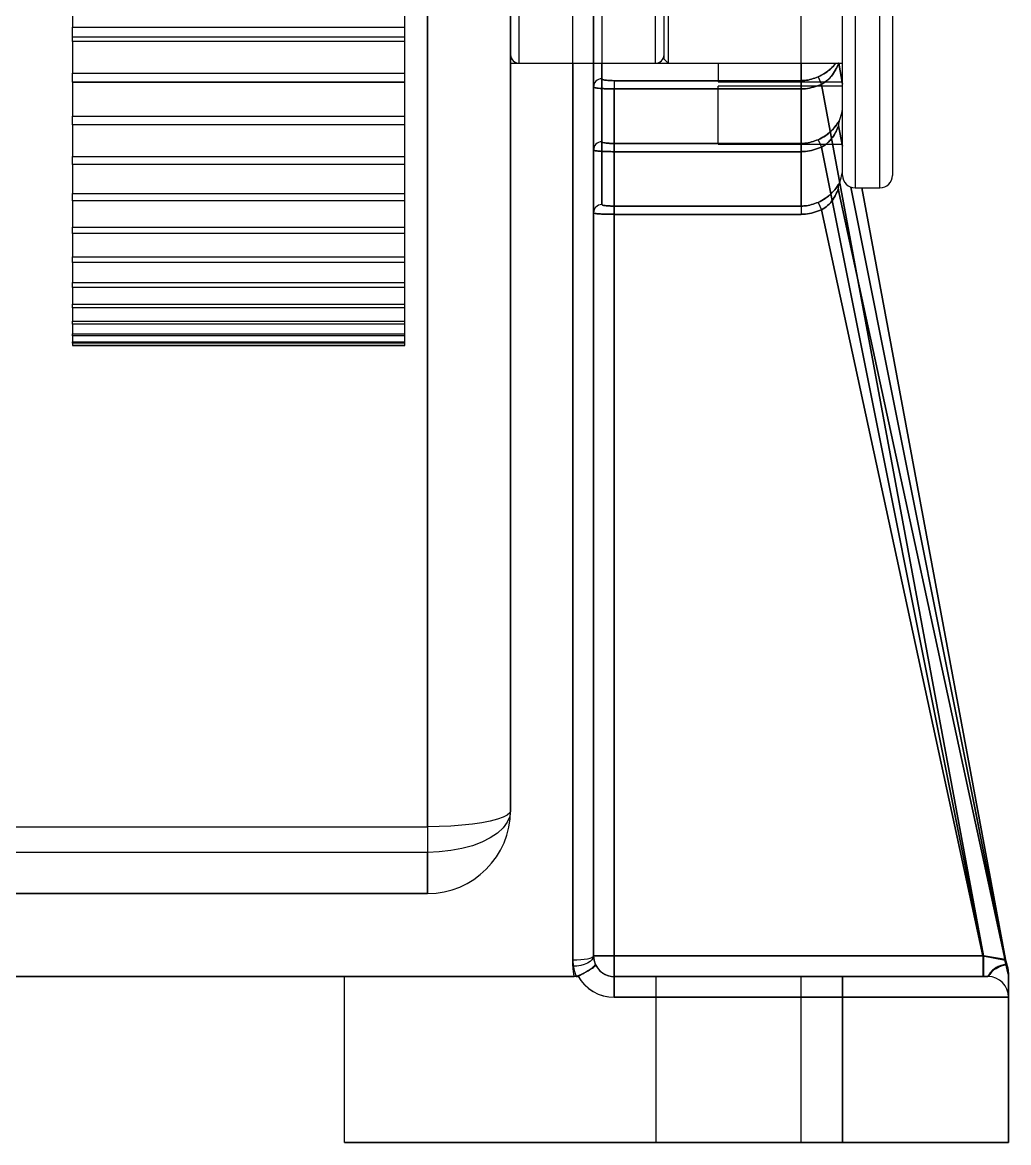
# Model space of a CAD drawing. Header units: millimetres. Extents: x 15 to 1184, y 5 to 836.
# Drawn here: x 798.2 to 845.7, y 316.5 to 370.4 of the extents above; entities that cross this region are included whole.
import ezdxf

# ---------------------------------------------------------------- set-up
doc = ezdxf.new("R2010")
doc.units = ezdxf.units.MM

msp = doc.modelspace()

# ---------------------------------------------------------------- linework, layer by layer
at = {"color": 7, "linetype": 'Continuous', "lineweight": 25}
for p, q in [((838.302, 406.476), (838.302, 362.476)), ((839.502, 364.61), (839.502, 406.476)), ((837.702, 363.076), (837.702, 405.876)), ((840.102, 405.876), (840.102, 365.152)), ((829.302, 400.476), (829.302, 368.476)), ((829.102, 368.676), (829.102, 400.276)), ((821.702, 368.896), (821.702, 398.875)), ((822.122, 368.476), (822.122, 399.264)), ((828.682, 368.476), (828.682, 399.264)), ((817.702, 384.476), (817.702, 330.46)), ((821.702, 332.476), (821.702, 384.476)), ((821.702, 384.476), (821.702, 368.485)), ((824.702, 324.972), (824.702, 380.277)), ((825.702, 380.076), (825.702, 325.476)), ((817.702, 331.691), (817.702, 374.776)), ((826.102, 373.476), (826.102, 361.666)), ((835.702, 361.597), (835.702, 373.476)), ((825.702, 361.269), (825.702, 373.076)), ((800.602, 371.634), (800.602, 370.213)), ((816.602, 370.213), (816.602, 371.634)), ((800.602, 370.213), (816.602, 370.213)), ((800.602, 369.741), (800.602, 370.213)), ((816.602, 369.741), (800.602, 369.741)), ((800.602, 369.534), (800.602, 369.741)), ((816.602, 369.741), (816.602, 370.213)), ((816.602, 369.534), (816.602, 369.741)), ((816.602, 369.534), (800.602, 369.534)), ((800.602, 369.534), (800.602, 368.007)), ((816.602, 368.007), (816.602, 369.534)), ((821.702, 368.896), (821.702, 332.476)), ((829.102, 368.676), (829.302, 368.476)), ((821.702, 368.476), (837.702, 368.476)), ((822.122, 368.476), (828.682, 368.476)), ((824.702, 368.476), (824.702, 325.28)), ((825.702, 368.476), (825.702, 361.269)), ((825.702, 364.298), (825.702, 368.476)), ((825.702, 368.476), (825.702, 364.298)), ((825.702, 367.337), (825.702, 368.476)), ((825.702, 368.476), (825.702, 367.337)), ((825.702, 325.476), (825.702, 368.476)), ((826.102, 361.666), (826.102, 368.476)), ((826.102, 368.476), (826.102, 364.693)), ((826.102, 364.693), (826.102, 368.476)), ((826.102, 368.476), (826.102, 367.731)), ((826.102, 367.731), (826.102, 368.476)), ((829.302, 368.476), (837.702, 368.476)), ((831.702, 368.476), (831.702, 367.576)), ((835.702, 368.476), (835.702, 361.597)), ((835.702, 364.615), (835.702, 368.476)), ((835.702, 368.476), (835.702, 364.615)), ((835.702, 367.638), (835.702, 368.476)), ((835.702, 368.476), (835.702, 367.638)), ((837.516, 368.476), (837.702, 367.476)), ((837.702, 367.476), (837.516, 368.476)), ((800.602, 368.007), (816.602, 368.007)), ((800.602, 367.559), (800.602, 368.007)), ((816.602, 367.559), (800.602, 367.559)), ((816.602, 367.548), (800.602, 367.548)), ((800.602, 367.548), (800.602, 365.926)), ((816.602, 367.559), (816.602, 368.007)), ((816.602, 365.926), (816.602, 367.548)), ((826.702, 367.638), (826.702, 367.242)), ((826.702, 367.638), (835.702, 367.638)), ((826.702, 367.638), (826.702, 367.242)), ((835.702, 367.638), (826.702, 367.638)), ((831.702, 367.576), (837.702, 367.576)), ((835.702, 367.638), (835.702, 367.242)), ((835.702, 367.638), (835.702, 367.242)), ((836.524, 367.818), (836.688, 367.456)), ((836.524, 367.818), (836.688, 367.456)), ((825.702, 325.476), (825.702, 367.337)), ((825.702, 367.337), (825.702, 325.476)), ((835.702, 367.242), (826.702, 367.242)), ((826.702, 367.242), (826.702, 325.476)), ((826.702, 325.476), (826.702, 367.242)), ((826.702, 367.242), (835.702, 367.242)), ((837.702, 367.376), (831.702, 367.376)), ((831.702, 364.576), (831.702, 367.376)), ((844.498, 325.476), (836.688, 367.456)), ((836.688, 367.456), (844.498, 325.476)), ((800.602, 365.926), (816.602, 365.926)), ((800.602, 365.507), (800.602, 365.926)), ((816.602, 365.507), (816.602, 365.926)), ((816.602, 365.507), (800.602, 365.507)), ((800.602, 365.507), (800.602, 363.986)), ((816.602, 363.986), (816.602, 365.507)), ((837.506, 365.456), (837.702, 364.476)), ((837.702, 364.476), (837.506, 365.456)), ((840.102, 365.152), (840.102, 363.076)), ((826.702, 364.615), (826.702, 364.218)), ((826.702, 364.615), (835.702, 364.615)), ((826.702, 364.615), (826.702, 364.218)), ((835.702, 364.615), (826.702, 364.615)), ((831.702, 364.576), (837.702, 364.576)), ((835.702, 364.615), (835.702, 364.218)), ((835.702, 364.615), (835.702, 364.218)), ((836.526, 364.794), (836.691, 364.432)), ((836.526, 364.794), (836.691, 364.432)), ((844.482, 325.476), (836.691, 364.432)), ((836.691, 364.432), (844.482, 325.476)), ((839.502, 362.476), (839.502, 364.61)), ((800.602, 363.986), (816.602, 363.986)), ((800.602, 363.599), (800.602, 363.986)), ((816.602, 363.599), (816.602, 363.986)), ((825.702, 325.476), (825.702, 364.298)), ((825.702, 364.298), (825.702, 325.476)), ((835.702, 364.218), (826.702, 364.218)), ((826.702, 364.218), (826.702, 325.476)), ((826.702, 325.476), (826.702, 364.218)), ((826.702, 364.218), (835.702, 364.218)), ((816.602, 363.599), (800.602, 363.599)), ((800.602, 363.599), (800.602, 362.202)), ((816.602, 362.202), (816.602, 363.599)), ((800.602, 362.202), (816.602, 362.202)), ((800.602, 361.849), (800.602, 362.202)), ((816.602, 361.849), (816.602, 362.202)), ((837.497, 362.424), (845.531, 325.265)), ((845.531, 325.265), (837.497, 362.424)), ((838.094, 362.513), (845.541, 325.28)), ((845.541, 325.28), (838.094, 362.513)), ((838.302, 362.476), (839.502, 362.476)), ((838.632, 362.476), (845.55, 325.293)), ((845.55, 325.293), (838.632, 362.476)), ((816.602, 361.849), (800.602, 361.849)), ((800.602, 361.849), (800.602, 360.588)), ((816.602, 360.588), (816.602, 361.849)), ((836.527, 361.777), (836.692, 361.414)), ((836.527, 361.777), (836.692, 361.414)), ((825.702, 325.476), (825.702, 361.269)), ((825.702, 361.269), (825.702, 325.476)), ((826.702, 361.597), (826.702, 361.199)), ((826.702, 361.597), (835.702, 361.597)), ((826.702, 361.597), (826.702, 361.199)), ((835.702, 361.597), (826.702, 361.597)), ((835.702, 361.199), (826.702, 361.199)), ((826.702, 361.199), (826.702, 325.476)), ((826.702, 361.199), (835.702, 361.199)), ((826.702, 325.476), (826.702, 361.199)), ((835.702, 361.597), (835.702, 361.199)), ((835.702, 361.597), (835.702, 361.199)), ((844.462, 325.476), (836.692, 361.414)), ((836.692, 361.414), (844.462, 325.476)), ((800.602, 360.588), (816.602, 360.588)), ((800.602, 360.272), (800.602, 360.588)), ((816.602, 360.272), (816.602, 360.588)), ((816.602, 360.272), (800.602, 360.272)), ((800.602, 360.272), (800.602, 359.156)), ((816.602, 359.156), (816.602, 360.272)), ((800.602, 359.156), (816.602, 359.156)), ((800.602, 358.879), (800.602, 359.156)), ((816.602, 358.879), (816.602, 359.156)), ((816.602, 358.879), (800.602, 358.879)), ((800.602, 358.879), (800.602, 357.916)), ((816.602, 357.916), (816.602, 358.879)), ((800.602, 357.916), (816.602, 357.916)), ((800.602, 357.681), (800.602, 357.916)), ((816.602, 357.681), (816.602, 357.916)), ((816.602, 357.681), (800.602, 357.681)), ((800.602, 357.681), (800.602, 356.878)), ((816.602, 356.878), (816.602, 357.681)), ((800.602, 356.878), (816.602, 356.878)), ((800.602, 356.687), (800.602, 356.878)), ((816.602, 356.687), (816.602, 356.878)), ((800.602, 356.702), (800.602, 356.05)), ((816.602, 356.687), (800.602, 356.687)), ((816.602, 356.05), (816.602, 356.702)), ((800.602, 356.05), (816.602, 356.05)), ((800.602, 355.904), (800.602, 356.05)), ((816.602, 355.904), (800.602, 355.904)), ((800.602, 355.904), (800.602, 355.439)), ((816.602, 355.904), (816.602, 356.05)), ((816.602, 355.439), (816.602, 355.904)), ((800.602, 355.439), (816.602, 355.439)), ((800.602, 355.339), (800.602, 355.439)), ((816.602, 355.339), (800.602, 355.339)), ((800.602, 355.339), (800.602, 355.049)), ((816.602, 355.339), (816.602, 355.439)), ((816.602, 355.049), (816.602, 355.339)), ((800.602, 355.049), (816.602, 355.049)), ((800.602, 354.995), (800.602, 355.049)), ((816.602, 354.995), (800.602, 354.995)), ((800.602, 354.995), (800.602, 354.882)), ((800.602, 354.882), (816.602, 354.882)), ((800.602, 354.876), (800.602, 354.882)), ((816.602, 354.876), (800.602, 354.876)), ((816.602, 354.995), (816.602, 355.049)), ((816.602, 354.882), (816.602, 354.995)), ((816.602, 354.876), (816.602, 354.882)), ((795.531, 331.691), (817.702, 331.691)), ((817.702, 331.691), (817.702, 328.476)), ((817.702, 330.46), (765.702, 330.46)), ((817.702, 328.476), (817.702, 330.46)), ((765.702, 328.476), (817.702, 328.476)), ((817.702, 328.476), (796.702, 328.476)), ((825.702, 325.476), (826.702, 325.476)), ((826.702, 325.476), (825.702, 325.476)), ((825.702, 325.476), (826.702, 325.476)), ((826.702, 325.476), (825.702, 325.476)), ((825.702, 325.476), (826.702, 325.476)), ((826.702, 325.476), (825.702, 325.476)), ((826.702, 325.476), (826.702, 324.476)), ((826.702, 325.476), (844.462, 325.476)), ((826.702, 325.476), (826.702, 324.476)), ((844.462, 325.476), (826.702, 325.476)), ((826.702, 325.476), (826.702, 324.476)), ((826.702, 325.476), (844.482, 325.476)), ((844.482, 325.476), (826.702, 325.476)), ((826.702, 325.476), (826.702, 324.476)), ((826.702, 325.476), (826.702, 324.476)), ((826.702, 325.476), (844.498, 325.476)), ((844.498, 325.476), (826.702, 325.476)), ((826.702, 324.476), (826.702, 325.476)), ((844.462, 325.476), (844.462, 324.476)), ((844.462, 325.476), (845.531, 325.265)), ((845.531, 325.265), (844.462, 325.476)), ((844.462, 325.476), (844.462, 324.476)), ((844.482, 325.476), (844.482, 324.476)), ((844.482, 325.476), (845.541, 325.28)), ((845.541, 325.28), (844.482, 325.476)), ((844.482, 325.476), (844.482, 324.476)), ((844.498, 325.476), (844.498, 324.476)), ((844.498, 325.476), (845.55, 325.293)), ((845.55, 325.293), (844.498, 325.476)), ((844.498, 324.476), (844.498, 325.476)), ((791.702, 324.476), (813.702, 324.476)), ((813.702, 324.476), (795.241, 324.476)), ((813.702, 316.476), (813.702, 324.476)), ((813.702, 324.476), (824.764, 324.476)), ((813.702, 316.476), (813.702, 324.476)), ((824.87, 324.476), (813.702, 324.476)), ((824.95, 324.511), (824.764, 324.476)), ((826.702, 324.476), (826.702, 323.476)), ((826.702, 324.476), (837.702, 324.476)), ((844.462, 324.476), (826.702, 324.476)), ((826.702, 324.476), (844.462, 324.476)), ((844.482, 324.476), (826.702, 324.476)), ((826.702, 324.476), (844.482, 324.476)), ((844.498, 324.476), (826.702, 324.476)), ((826.702, 324.476), (844.498, 324.476)), ((826.702, 323.476), (826.702, 324.476)), ((837.702, 324.476), (826.702, 324.476)), ((828.702, 324.476), (828.702, 316.476)), ((828.702, 324.476), (828.702, 316.476)), ((828.702, 324.476), (828.702, 316.476)), ((828.702, 324.476), (835.702, 324.476)), ((828.702, 324.476), (835.702, 324.476)), ((828.702, 324.476), (835.702, 324.476)), ((835.702, 316.476), (835.702, 324.476)), ((835.702, 316.476), (835.702, 324.476)), ((835.702, 316.476), (835.702, 324.476)), ((837.702, 324.476), (837.702, 323.476)), ((837.702, 324.476), (844.702, 324.476)), ((844.702, 324.476), (837.702, 324.476)), ((837.702, 323.476), (837.702, 324.476)), ((844.702, 324.476), (844.462, 324.476)), ((844.462, 324.476), (844.702, 324.476)), ((844.702, 324.476), (844.482, 324.476)), ((844.482, 324.476), (844.702, 324.476)), ((844.702, 324.476), (844.498, 324.476)), ((844.498, 324.476), (844.702, 324.476)), ((837.702, 323.476), (826.702, 323.476)), ((826.702, 323.476), (837.702, 323.476)), ((837.702, 316.476), (837.702, 323.476)), ((845.702, 323.476), (837.702, 323.476)), ((837.702, 323.476), (845.702, 323.476)), ((837.702, 323.476), (837.702, 316.476)), ((845.702, 323.476), (845.702, 316.476)), ((845.702, 316.476), (845.702, 323.476)), ((837.702, 316.476), (813.702, 316.476)), ((813.702, 316.476), (837.702, 316.476)), ((828.702, 316.476), (835.702, 316.476)), ((828.702, 316.476), (835.702, 316.476)), ((828.702, 316.476), (835.702, 316.476)), ((845.702, 316.476), (837.702, 316.476)), ((837.702, 316.476), (845.702, 316.476))]:
    msp.add_line(p, q, dxfattribs=at)
at = {"color": 7, "linetype": 'Continuous', "lineweight": 25, "flags": 128}
for points in [[(821.702, 332.476), (821.661, 332.189), (821.54, 331.908), (821.34, 331.639), (821.067, 331.386), (820.725, 331.156), (820.321, 330.953), (819.864, 330.78), (819.363, 330.643), (818.829, 330.542), (818.271, 330.481), (817.702, 330.46)], [(821.702, 332.476), (821.661, 332.364), (821.54, 332.255), (821.34, 332.15), (821.067, 332.052), (820.725, 331.962), (820.321, 331.883), (819.864, 331.816), (819.363, 331.762), (818.829, 331.723), (818.271, 331.699), (817.702, 331.691)], [(825.702, 325.476), (825.682, 325.378), (825.626, 325.283), (825.533, 325.196), (825.409, 325.12), (825.257, 325.057), (825.084, 325.01), (824.897, 324.982), (824.702, 324.972)], [(824.702, 325.28), (824.897, 325.284), (825.084, 325.295), (825.257, 325.313), (825.409, 325.337), (825.533, 325.367), (825.626, 325.401), (825.682, 325.438), (825.702, 325.476)]]:
    msp.add_lwpolyline(points, dxfattribs=at)
at = {"color": 7, "linetype": 'Continuous', "lineweight": 25}
for centre, radius, start, end in [((822.122, 368.896), 0.42, 180, 270), ((828.682, 368.896), 0.42, 270, 0), ((826.099, 367.333), 0.397, 89.571, 179.5645), ((826.099, 367.333), 0.397, 89.571, 179.5645), ((835.702, 366.476), 2, 336.5075, 0), ((837.897, 365.534), 0.4, 156.2082, 191.3083), ((837.897, 365.534), 0.4, 156.2082, 191.3083), ((837.902, 365.516), 0.4, 155.9646, 194.4984), ((826.1, 364.296), 0.398, 89.6885, 179.6851), ((826.1, 364.296), 0.398, 89.6885, 179.6851), ((835.702, 363.476), 2, 335.8758, 0), ((838.302, 363.076), 0.6, 180, 270), ((839.502, 363.076), 0.6, 270, 0), ((837.887, 362.508), 0.4, 155.6173, 192.1991), ((837.887, 362.508), 0.4, 155.6173, 192.1991), ((837.891, 362.493), 0.4, 155.3981, 194.8237), ((826.1, 361.267), 0.398, 89.7636, 179.7616), ((826.1, 361.267), 0.398, 89.7636, 179.7616), ((817.702, 332.476), 4, 270, 0), ((817.702, 332.476), 4, 270, 0), ((826.702, 325.476), 1, 180, 201.3968), ((826.702, 325.476), 1, 180, 270), ((826.702, 325.476), 1, 180, 270), ((826.702, 325.476), 1, 180, 270), ((826.702, 325.476), 1, 180, 270), ((826.702, 325.476), 1, 180, 270), ((826.702, 325.476), 1, 180, 270), ((826.702, 325.476), 1, 180, 206.7751), ((826.702, 325.28), 2, 180, 203.6996), ((826.702, 324.972), 2, 180, 194.363), ((826.702, 325.476), 1, 201.3968, 270), ((826.702, 325.476), 1, 206.7751, 270), ((846.509, 325.476), 1, 192.1936, 204.8697), ((846.509, 325.476), 1, 192.2229, 204.9918), ((846.521, 325.476), 1, 191.2973, 204.4401), ((846.521, 325.476), 1, 191.3254, 204.452), ((846.533, 325.476), 1, 190.5219, 203.6781), ((846.533, 325.476), 1, 190.5487, 203.6665), ((844.867, 324.607), 0.835, 0.1674, 31.4452), ((844.867, 324.607), 0.835, 0.1674, 31.4452), ((844.879, 324.635), 0.823, 0.1684, 30.818), ((844.879, 324.635), 0.823, 0.1684, 30.818), ((844.89, 324.661), 0.812, 0.1683, 30.2355), ((844.89, 324.661), 0.812, 0.1683, 30.2355), ((844.702, 324.619), 1, 359.9998, 25.7669), ((844.702, 324.619), 1, 359.9998, 25.6685), ((844.702, 324.646), 1, 360, 24.8489), ((844.702, 324.646), 1, 360, 24.7898), ((844.702, 324.672), 1, 359.9984, 23.9967), ((844.702, 324.672), 1, 359.9984, 23.9521), ((826.702, 325.476), 2, 208.8396, 270), ((826.702, 325.476), 2, 209.3416, 270), ((844.702, 323.476), 1, 0, 90), ((844.702, 323.476), 1, 0, 90), ((844.702, 323.476), 1, 0, 90), ((844.702, 323.476), 1, 0, 90), ((844.702, 323.476), 1, 0, 90), ((844.702, 323.476), 1, 0, 90), ((844.702, 323.476), 1, 0, 90), ((844.702, 323.476), 1, 0, 90)]:
    msp.add_arc(centre, radius, start, end, dxfattribs=at)
for points, knots in [([(836.524, 367.818), (836.645, 367.88), (836.89, 368.007), (837.186, 368.25), (837.307, 368.399), (837.37, 368.476)], [0, 0, 0, 0, 0.322535, 0.650667, 1, 1, 1, 1]), ([(837.365, 368.476), (837.324, 368.422), (837.222, 368.285), (836.952, 368.052), (836.685, 367.893), (836.55, 367.83), (836.524, 367.818)], [0, 0, 0, 0, 0.259138, 0.651745, 0.931189, 1, 1, 1, 1]), ([(836.688, 367.456), (836.799, 367.531), (837.036, 367.69), (837.285, 368.004), (837.432, 368.283), (837.496, 368.45), (837.512, 368.489), (837.513, 368.487), (837.514, 368.487)], [0, 0, 0, 0, 0.220082, 0.472213, 0.721481, 0.882748, 0.973497, 1, 1, 1, 1]), ([(837.514, 368.487), (837.513, 368.487), (837.51, 368.488), (837.481, 368.41), (837.397, 368.207), (837.237, 367.938), (836.998, 367.662), (836.79, 367.524), (836.688, 367.456)], [0, 0, 0, 0, 0.0466774, 0.1687546, 0.3507291, 0.5886823, 0.7976196, 1, 1, 1, 1]), ([(826.102, 367.731), (826.108, 367.719), (826.122, 367.696), (826.228, 367.669), (826.383, 367.649), (826.55, 367.64), (826.66, 367.639), (826.702, 367.638)], [0, 0, 0, 0, 0.215772, 0.432676, 0.649322, 0.864907, 1, 1, 1, 1]), ([(826.702, 367.638), (826.635, 367.639), (826.501, 367.641), (826.323, 367.655), (826.187, 367.677), (826.113, 367.704), (826.105, 367.723), (826.102, 367.731)], [0, 0, 0, 0, 0.214038, 0.427042, 0.639228, 0.851907, 1, 1, 1, 1]), ([(835.702, 367.638), (835.761, 367.64), (836.043, 367.646), (836.312, 367.742), (836.524, 367.818)], [0, 0, 0, 0, 0.211129, 1, 1, 1, 1]), ([(836.524, 367.818), (836.312, 367.742), (836.043, 367.646), (835.761, 367.64), (835.702, 367.638)], [0, 0, 0, 0, 0.788871, 1, 1, 1, 1]), ([(826.702, 367.242), (826.632, 367.243), (826.449, 367.244), (826.169, 367.253), (825.911, 367.273), (825.735, 367.302), (825.713, 367.325), (825.702, 367.337)], [0, 0, 0, 0, 0.134097, 0.348543, 0.565067, 0.782868, 1, 1, 1, 1]), ([(825.702, 367.337), (825.707, 367.328), (825.72, 367.309), (825.844, 367.282), (826.07, 367.259), (826.367, 367.245), (826.59, 367.243), (826.702, 367.242)], [0, 0, 0, 0, 0.149034, 0.362822, 0.575268, 0.787477, 1, 1, 1, 1]), ([(836.688, 367.456), (836.434, 367.366), (836.112, 367.252), (835.773, 367.244), (835.702, 367.242)], [0, 0, 0, 0, 0.788832, 1, 1, 1, 1]), ([(835.702, 367.242), (835.773, 367.244), (836.112, 367.252), (836.434, 367.366), (836.688, 367.456)], [0, 0, 0, 0, 0.211168, 1, 1, 1, 1]), ([(836.526, 364.794), (836.646, 364.857), (836.89, 364.982), (837.184, 365.23), (837.387, 365.468), (837.494, 365.638), (837.528, 365.697), (837.531, 365.696), (837.532, 365.696)], [0, 0, 0, 0, 0.1909652, 0.3855318, 0.6124212, 0.8043623, 0.947153, 1, 1, 1, 1]), ([(837.532, 365.696), (837.527, 365.691), (837.518, 365.681), (837.429, 365.529), (837.241, 365.284), (836.942, 365.022), (836.677, 364.865), (836.549, 364.805), (836.526, 364.794)], [0, 0, 0, 0, 0.14048, 0.317572, 0.561784, 0.79853, 0.964279, 1, 1, 1, 1]), ([(836.691, 364.432), (836.797, 364.503), (837.029, 364.658), (837.275, 364.966), (837.423, 365.247), (837.488, 365.417), (837.504, 365.458), (837.505, 365.456), (837.506, 365.456)], [0, 0, 0, 0, 0.211231, 0.463163, 0.713422, 0.878993, 0.973511, 1, 1, 1, 1]), ([(837.506, 365.456), (837.505, 365.456), (837.502, 365.456), (837.474, 365.378), (837.39, 365.175), (837.232, 364.907), (836.997, 364.634), (836.792, 364.499), (836.691, 364.432)], [0, 0, 0, 0, 0.044859, 0.170354, 0.355977, 0.59212, 0.799328, 1, 1, 1, 1]), ([(837.532, 365.696), (837.533, 365.687), (837.536, 365.667), (837.534, 365.685), (837.532, 365.696)], [0, 0, 0, 0, 0.403407, 1, 1, 1, 1]), ([(826.102, 364.693), (826.108, 364.684), (826.122, 364.664), (826.227, 364.641), (826.381, 364.624), (826.549, 364.616), (826.659, 364.615), (826.702, 364.615)], [0, 0, 0, 0, 0.215169, 0.431287, 0.647434, 0.863004, 1, 1, 1, 1]), ([(826.702, 364.615), (826.635, 364.616), (826.501, 364.617), (826.322, 364.629), (826.186, 364.648), (826.112, 364.671), (826.105, 364.687), (826.102, 364.693)], [0, 0, 0, 0, 0.214512, 0.428143, 0.640978, 0.853991, 1, 1, 1, 1]), ([(835.702, 364.615), (835.761, 364.616), (836.044, 364.623), (836.314, 364.719), (836.526, 364.794)], [0, 0, 0, 0, 0.211318, 1, 1, 1, 1]), ([(836.526, 364.794), (836.314, 364.719), (836.044, 364.623), (835.761, 364.616), (835.702, 364.615)], [0, 0, 0, 0, 0.788682, 1, 1, 1, 1]), ([(836.691, 364.432), (836.436, 364.342), (836.113, 364.227), (835.773, 364.219), (835.702, 364.218)], [0, 0, 0, 0, 0.788653, 1, 1, 1, 1]), ([(835.702, 364.218), (835.773, 364.219), (836.113, 364.227), (836.436, 364.342), (836.691, 364.432)], [0, 0, 0, 0, 0.211347, 1, 1, 1, 1]), ([(826.702, 364.218), (826.631, 364.218), (826.447, 364.219), (826.167, 364.227), (825.91, 364.244), (825.735, 364.268), (825.713, 364.288), (825.702, 364.298)], [0, 0, 0, 0, 0.136069, 0.350591, 0.566614, 0.783548, 1, 1, 1, 1]), ([(825.702, 364.298), (825.707, 364.291), (825.72, 364.274), (825.842, 364.252), (826.068, 364.232), (826.366, 364.22), (826.59, 364.218), (826.702, 364.218)], [0, 0, 0, 0, 0.146892, 0.360934, 0.573995, 0.786883, 1, 1, 1, 1]), ([(836.527, 361.777), (836.646, 361.838), (836.887, 361.963), (837.178, 362.209), (837.379, 362.445), (837.486, 362.616), (837.52, 362.674), (837.523, 362.673), (837.523, 362.673)], [0, 0, 0, 0, 0.189332, 0.382482, 0.607556, 0.803175, 0.950257, 1, 1, 1, 1]), ([(837.523, 362.673), (837.519, 362.668), (837.509, 362.656), (837.418, 362.501), (837.228, 362.257), (836.917, 361.98), (836.648, 361.84), (836.527, 361.777)], [0, 0, 0, 0, 0.145135, 0.326883, 0.571301, 0.807221, 1, 1, 1, 1]), ([(837.497, 362.424), (837.496, 362.424), (837.494, 362.423), (837.466, 362.348), (837.383, 362.145), (837.226, 361.881), (836.995, 361.612), (836.792, 361.48), (836.692, 361.414)], [0, 0, 0, 0, 0.042408, 0.171892, 0.360969, 0.595018, 0.800725, 1, 1, 1, 1]), ([(836.692, 361.414), (836.793, 361.481), (837.02, 361.63), (837.264, 361.932), (837.413, 362.211), (837.479, 362.382), (837.495, 362.425), (837.496, 362.424), (837.497, 362.424)], [0, 0, 0, 0, 0.202861, 0.453779, 0.704224, 0.874509, 0.97355, 1, 1, 1, 1]), ([(837.523, 362.673), (837.525, 362.666), (837.528, 362.649), (837.525, 362.664), (837.523, 362.673)], [0, 0, 0, 0, 0.403008, 1, 1, 1, 1]), ([(826.102, 361.666), (826.108, 361.657), (826.122, 361.64), (826.227, 361.62), (826.38, 361.605), (826.548, 361.598), (826.659, 361.598), (826.702, 361.597)], [0, 0, 0, 0, 0.214825, 0.430467, 0.646291, 0.861821, 1, 1, 1, 1]), ([(826.702, 361.597), (826.635, 361.598), (826.501, 361.599), (826.321, 361.61), (826.186, 361.626), (826.112, 361.646), (826.105, 361.66), (826.102, 361.666)], [0, 0, 0, 0, 0.21478, 0.428791, 0.642045, 0.855296, 1, 1, 1, 1]), ([(835.702, 361.597), (835.762, 361.599), (836.045, 361.605), (836.314, 361.701), (836.527, 361.777)], [0, 0, 0, 0, 0.211224, 1, 1, 1, 1]), ([(836.527, 361.777), (836.314, 361.701), (836.045, 361.605), (835.762, 361.599), (835.702, 361.597)], [0, 0, 0, 0, 0.788776, 1, 1, 1, 1]), ([(826.702, 361.199), (826.63, 361.2), (826.446, 361.2), (826.165, 361.208), (825.909, 361.222), (825.735, 361.243), (825.713, 361.26), (825.702, 361.269)], [0, 0, 0, 0, 0.13732, 0.351888, 0.567591, 0.783978, 1, 1, 1, 1]), ([(825.702, 361.269), (825.707, 361.263), (825.719, 361.249), (825.841, 361.229), (826.067, 361.212), (826.366, 361.201), (826.59, 361.2), (826.702, 361.199)], [0, 0, 0, 0, 0.145525, 0.359727, 0.573182, 0.786504, 1, 1, 1, 1]), ([(836.692, 361.414), (836.437, 361.324), (836.113, 361.209), (835.773, 361.201), (835.702, 361.199)], [0, 0, 0, 0, 0.788754, 1, 1, 1, 1]), ([(835.702, 361.199), (835.773, 361.201), (836.113, 361.209), (836.437, 361.324), (836.692, 361.414)], [0, 0, 0, 0, 0.211246, 1, 1, 1, 1]), ([(825.771, 325.111), (825.771, 325.111), (825.779, 325.091), (825.772, 325.037), (825.683, 324.926), (825.502, 324.786), (825.249, 324.64), (825.05, 324.554), (824.95, 324.511)], [0, 0, 0, 0, 0.002146, 0.176536, 0.38573, 0.58962, 0.794852, 1, 1, 1, 1]), ([(824.958, 324.496), (825.058, 324.547), (825.257, 324.65), (825.516, 324.798), (825.708, 324.92), (825.8, 324.995), (825.812, 325.019), (825.809, 325.025), (825.809, 325.025)], [0, 0, 0, 0, 0.213513, 0.427039, 0.640307, 0.854195, 0.996795, 1, 1, 1, 1]), ([(844.702, 324.476), (844.715, 324.488), (844.742, 324.512), (844.844, 324.703), (845.095, 324.93), (845.406, 325.035), (845.595, 325.071), (845.632, 325.076), (845.6, 325.071), (845.591, 325.07)], [0, 0, 0, 0, 0.136514, 0.272799, 0.446698, 0.630965, 0.785605, 0.94076, 1, 1, 1, 1]), ([(845.591, 325.07), (845.606, 325.072), (845.636, 325.077), (845.52, 325.058), (845.324, 325.011), (845.105, 324.918), (844.901, 324.768), (844.768, 324.569), (844.722, 324.482), (844.705, 324.477), (844.702, 324.476)], [0, 0, 0, 0, 0.144047, 0.288018, 0.436096, 0.54653, 0.659722, 0.810873, 0.962621, 1, 1, 1, 1]), ([(844.702, 324.476), (844.716, 324.488), (844.746, 324.512), (844.858, 324.71), (845.138, 324.942), (845.456, 325.034), (845.613, 325.062), (845.619, 325.063), (845.59, 325.058), (845.585, 325.057)], [0, 0, 0, 0, 0.1385593, 0.2768305, 0.4661113, 0.6720005, 0.8239821, 0.9763384, 1, 1, 1, 1]), ([(845.585, 325.057), (845.6, 325.059), (845.63, 325.064), (845.513, 325.046), (845.315, 324.996), (845.092, 324.897), (844.889, 324.74), (844.761, 324.547), (844.719, 324.478), (844.703, 324.476), (844.702, 324.476)], [0, 0, 0, 0, 0.145325, 0.290565, 0.440392, 0.556558, 0.675546, 0.828284, 0.981702, 1, 1, 1, 1]), ([(844.702, 324.476), (844.718, 324.488), (844.75, 324.513), (844.875, 324.718), (845.171, 324.94), (845.47, 325.024), (845.623, 325.05), (845.594, 325.045), (845.579, 325.043)], [0, 0, 0, 0, 0.141061, 0.281755, 0.49086, 0.683577, 0.836635, 1, 1, 1, 1]), ([(845.579, 325.043), (845.594, 325.045), (845.624, 325.05), (845.506, 325.031), (845.305, 324.979), (845.076, 324.874), (844.876, 324.71), (844.754, 324.52), (844.719, 324.49), (844.702, 324.476)], [0, 0, 0, 0, 0.146715, 0.293336, 0.44515, 0.568374, 0.694486, 0.847935, 1, 1, 1, 1]), ([(845.531, 325.265), (845.531, 325.264), (845.548, 325.188), (845.564, 325.115), (845.579, 325.043)], [0, 0, 0, 0, 0.0085307, 1, 1, 1, 1]), ([(845.579, 325.043), (845.564, 325.115), (845.548, 325.188), (845.531, 325.264), (845.531, 325.265)], [0, 0, 0, 0, 0.991469, 1, 1, 1, 1]), ([(845.541, 325.28), (845.541, 325.279), (845.556, 325.203), (845.571, 325.129), (845.585, 325.057)], [0, 0, 0, 0, 0.008525, 1, 1, 1, 1]), ([(845.585, 325.057), (845.571, 325.129), (845.556, 325.203), (845.541, 325.279), (845.541, 325.28)], [0, 0, 0, 0, 0.991475, 1, 1, 1, 1]), ([(845.55, 325.293), (845.55, 325.292), (845.564, 325.216), (845.578, 325.142), (845.591, 325.07)], [0, 0, 0, 0, 0.0085434, 1, 1, 1, 1]), ([(845.591, 325.07), (845.578, 325.142), (845.564, 325.216), (845.55, 325.292), (845.55, 325.293)], [0, 0, 0, 0, 0.9914566, 1, 1, 1, 1]), ([(845.579, 325.043), (845.592, 324.984), (845.632, 324.796), (845.66, 324.671), (845.678, 324.584)], [0, 0, 0, 0, 0.311764, 1, 1, 1, 1]), ([(845.678, 324.584), (845.66, 324.671), (845.632, 324.796), (845.592, 324.984), (845.579, 325.043)], [0, 0, 0, 0, 0.688236, 1, 1, 1, 1]), ([(845.585, 325.057), (845.598, 324.994), (845.636, 324.804), (845.662, 324.676), (845.679, 324.59)], [0, 0, 0, 0, 0.3276092, 1, 1, 1, 1]), ([(845.679, 324.59), (845.662, 324.676), (845.636, 324.804), (845.598, 324.994), (845.585, 325.057)], [0, 0, 0, 0, 0.672391, 1, 1, 1, 1]), ([(845.591, 325.07), (845.604, 325.004), (845.639, 324.811), (845.664, 324.68), (845.68, 324.594)], [0, 0, 0, 0, 0.342058, 1, 1, 1, 1]), ([(845.68, 324.594), (845.664, 324.68), (845.639, 324.811), (845.604, 325.004), (845.591, 325.07)], [0, 0, 0, 0, 0.657942, 1, 1, 1, 1]), ([(824.87, 324.476), (824.892, 324.478), (824.923, 324.48), (824.951, 324.492), (824.958, 324.496)], [0, 0, 0, 0, 0.7213869, 1, 1, 1, 1]), ([(845.678, 324.584), (845.689, 324.521), (845.701, 324.45), (845.702, 324.378), (845.702, 324.369)], [0, 0, 0, 0, 0.880951, 1, 1, 1, 1]), ([(845.679, 324.59), (845.69, 324.523), (845.701, 324.453), (845.702, 324.382), (845.702, 324.378)], [0, 0, 0, 0, 0.941592, 1, 1, 1, 1]), ([(845.68, 324.594), (845.69, 324.528), (845.702, 324.459), (845.702, 324.389), (845.702, 324.385)], [0, 0, 0, 0, 0.95421, 1, 1, 1, 1]), ([(845.702, 324.663), (845.702, 324.666), (845.702, 324.672), (845.702, 324.672), (845.702, 324.652), (845.702, 324.498), (845.702, 324.227), (845.702, 323.859), (845.702, 323.545), (845.702, 323.499), (845.702, 323.476)], [0, 0, 0, 0, 0.008349, 0.018196, 0.027945, 0.071756, 0.254742, 0.43837, 0.719071, 1, 1, 1, 1]), ([(845.702, 323.476), (845.702, 323.499), (845.702, 323.545), (845.702, 323.859), (845.702, 324.227), (845.702, 324.498), (845.702, 324.652), (845.702, 324.672), (845.702, 324.672), (845.702, 324.666), (845.702, 324.663)], [0, 0, 0, 0, 0.280929, 0.56163, 0.745258, 0.928244, 0.972055, 0.981804, 0.991651, 1, 1, 1, 1]), ([(845.702, 324.385), (845.702, 324.387), (845.702, 324.397), (845.702, 324.467), (845.702, 324.597), (845.702, 324.663)], [0, 0, 0, 0, 0.081695, 0.531417, 1, 1, 1, 1]), ([(845.702, 324.663), (845.702, 324.573), (845.702, 324.431), (845.702, 324.398), (845.702, 324.385)], [0, 0, 0, 0, 0.63555, 1, 1, 1, 1]), ([(845.702, 324.638), (845.702, 324.639), (845.702, 324.644), (845.702, 324.648), (845.702, 324.643), (845.702, 324.607), (845.702, 324.466), (845.702, 324.215), (845.702, 323.865), (845.702, 323.545), (845.702, 323.499), (845.702, 323.476)], [0, 0, 0, 0, 0.005053, 0.014634, 0.02419, 0.036149, 0.10263, 0.235198, 0.43238, 0.716057, 1, 1, 1, 1]), ([(845.702, 323.476), (845.702, 323.499), (845.702, 323.545), (845.702, 323.865), (845.702, 324.215), (845.702, 324.466), (845.702, 324.607), (845.702, 324.643), (845.702, 324.648), (845.702, 324.644), (845.702, 324.639), (845.702, 324.638)], [0, 0, 0, 0, 0.2839433, 0.5676205, 0.7648023, 0.8973702, 0.9638506, 0.9758104, 0.9853656, 0.9949468, 1, 1, 1, 1]), ([(845.702, 324.378), (845.702, 324.379), (845.702, 324.387), (845.702, 324.452), (845.702, 324.575), (845.702, 324.638)], [0, 0, 0, 0, 0.097717, 0.53987, 1, 1, 1, 1]), ([(845.702, 324.638), (845.702, 324.551), (845.702, 324.415), (845.702, 324.387), (845.702, 324.378)], [0, 0, 0, 0, 0.639953, 1, 1, 1, 1]), ([(845.702, 324.61), (845.702, 324.612), (845.702, 324.617), (845.702, 324.62), (845.702, 324.614), (845.702, 324.586), (845.702, 324.495), (845.702, 324.342), (845.702, 324.134), (845.702, 323.845), (845.702, 323.545), (845.702, 323.499), (845.702, 323.476)], [0, 0, 0, 0, 0.005632, 0.016378, 0.027078, 0.040916, 0.080925, 0.180779, 0.28071, 0.425579, 0.712633, 1, 1, 1, 1]), ([(845.702, 323.476), (845.702, 323.499), (845.702, 323.545), (845.702, 323.845), (845.702, 324.134), (845.702, 324.342), (845.702, 324.495), (845.702, 324.586), (845.702, 324.614), (845.702, 324.62), (845.702, 324.617), (845.702, 324.612), (845.702, 324.61)], [0, 0, 0, 0, 0.287367, 0.574421, 0.71929, 0.819221, 0.919075, 0.959084, 0.972922, 0.983622, 0.994368, 1, 1, 1, 1]), ([(845.702, 324.369), (845.702, 324.37), (845.702, 324.375), (845.702, 324.435), (845.702, 324.551), (845.702, 324.61)], [0, 0, 0, 0, 0.114941, 0.548924, 1, 1, 1, 1]), ([(845.702, 324.61), (845.702, 324.526), (845.702, 324.397), (845.702, 324.376), (845.702, 324.369)], [0, 0, 0, 0, 0.6426783, 1, 1, 1, 1])]:
    msp.add_open_spline(points, degree=3, knots=knots, dxfattribs=at)

doc.saveas('drawing.dxf')
